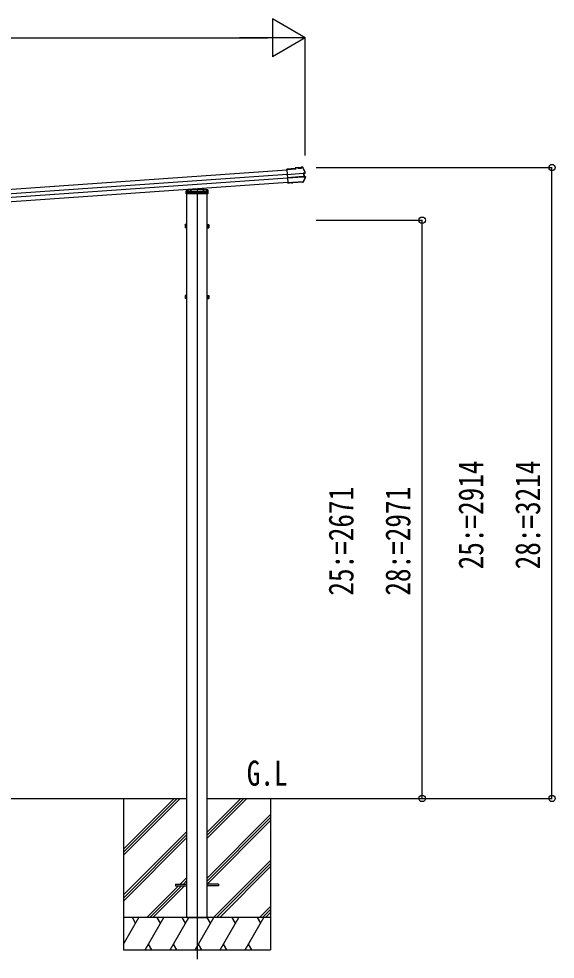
# Model space of a CAD drawing. Units: millimetres, scale not verified. Extents: x -14718 to 14718, y -10395 to 10395.
# Drawn here: x 96 to 2574, y -5580 to -1236 of the extents above; entities that cross this region are included whole.
import ezdxf
from ezdxf.enums import TextEntityAlignment as Align

# ---------------------------------------------------------------- set-up
doc = ezdxf.new("R2010")
doc.units = ezdxf.units.MM
doc.header["$LTSCALE"] = 50
for name, color, linetype in [('0-2_USER1', 3, 'Continuous'), ('0-3_YKK_12', 2, 'Continuous'), ('0-4_YKK_13', 4, 'Continuous'), ('0-5_YKK_A1', 4, 'Continuous'), ('0-6_YKK_D', 6, 'Continuous')]:
    doc.layers.add(name, color=color, linetype=linetype)
doc.styles.add('ＭＳ ゴシック', font='')
doc.styles.get('ＭＳ ゴシック').set_extended_font_data('MS Gothic')

msp = doc.modelspace()

# ---------------------------------------------------------------- linework, layer by layer
at = {"layer": '0-3_YKK_12'}
msp.add_line((919.39, -2020.53), (919.39, -5580.37), dxfattribs=at)
at = {"layer": '0-4_YKK_13'}
for p, q in [((1373.9, -1928.12), (1334.6, -1930.87)), ((1334.7, -1932.36), (1334.6, -1930.87)), ((1334.7, -1932.36), (1375.5, -1929.51)), ((1334.75, -1933.1), (1334.7, -1932.36)), ((1334.82, -1934.06), (1334.75, -1933.1)), ((1334.82, -1934.06), (1338.86, -1991.92)), ((1336.19, -1953.65), (1336.27, -1954.82)), ((1336.27, -1954.82), (1409.18, -1949.72)), ((1409.26, -1950.96), (1336.36, -1956.05)), ((1386.46, -1922.83), (1373.59, -1923.73)), ((1373.59, -1923.73), (1373.9, -1928.12)), ((1386.57, -1924.33), (1375.19, -1925.12)), ((1375.5, -1929.51), (1375.19, -1925.12)), ((1375.19, -1925.12), (1375.77, -1925.71)), ((1376.22, -1930.13), (1375.5, -1929.51)), ((1386.58, -1924.36), (1385.27, -1924.45)), ((1385.27, -1924.45), (1385.41, -1926.41)), ((1385.41, -1926.41), (1402.37, -1925.22)), ((1386.57, -1924.33), (1386.46, -1922.83)), ((1386.46, -1922.83), (1386.66, -1923.43)), ((1386.57, -1924.33), (1386.58, -1924.36)), ((1386.58, -1924.36), (1386.61, -1924.82)), ((1400.96, -1923.82), (1386.61, -1924.82)), ((1390.79, -1924.53), (1390.9, -1926.03)), ((1396.88, -1925.61), (1396.78, -1924.11)), ((1400.71, -1922.45), (1400.83, -1921.82)), ((1406, -1921.46), (1400.83, -1921.82)), ((1400.96, -1923.82), (1400.93, -1923.35)), ((1402.37, -1925.22), (1402.23, -1923.26)), ((1410.67, -1949.62), (1411.58, -1949.56)), ((1411.03, -1950.94), (1411.55, -1950.91)), ((1417.49, -1947.97), (1411.58, -1949.56)), ((1411.58, -1949.56), (1412.72, -1965.89)), ((1412.25, -1950.75), (1413.17, -1950.68)), ((1410.23, -1964.82), (1337.33, -1969.92)), ((1337.41, -1971.15), (1410.32, -1966.06)), ((1338.96, -1993.35), (1338.86, -1991.92)), ((1338.96, -1993.35), (1339, -1993.81)), ((1346.48, -1993.29), (1339, -1993.81)), ((1355.76, -1992.64), (1346.48, -1993.29)), ((1346.56, -1994.39), (1346.48, -1993.29)), ((1346.58, -1994.79), (1346.56, -1994.39)), ((1355.76, -1992.64), (1355.93, -1992.26)), ((1355.86, -1994.14), (1356.03, -1993.76)), ((1355.93, -1992.26), (1361.92, -1991.84)), ((1355.93, -1992.26), (1356.03, -1993.76)), ((1356.03, -1993.76), (1362.02, -1993.34)), ((1361.92, -1991.84), (1362.14, -1992.19)), ((1409.2, -1988.9), (1362.14, -1992.19)), ((1362.14, -1992.19), (1362.25, -1993.69)), ((1408.39, -1990.46), (1362.25, -1993.69)), ((1411.22, -1965.93), (1411.44, -1965.92)), ((1411.81, -1965.95), (1412.72, -1965.89)), ((1412.5, -1964.55), (1411.99, -1964.59)), ((1412.72, -1965.89), (1418.77, -1966.63)), ((1413.22, -1964.61), (1414.14, -1964.55)), ((869.52, -2034.53), (870.04, -2026.02)), ((870.45, -2033.59), (919.39, -2030.17)), ((870.52, -2033.6), (870.58, -2033.6)), ((870.58, -2033.6), (968.2, -2033.6)), ((870.97, -2025.09), (919.39, -2021.7)), ((872.42, -2036.4), (877.39, -2036.4)), ((872.46, -2035.6), (876.19, -2035.6)), ((872.47, -2035.46), (872.99, -2026.95)), ((919.39, -2023.71), (872.99, -2026.95)), ((897.89, -2033.68), (873.48, -2035.39)), ((876.19, -2026.73), (876.19, -2040.37)), ((876.19, -2035.6), (877.39, -2035.6)), ((876.19, -2040.37), (877.19, -2042.1)), ((877.39, -2026.64), (877.39, -2035.11)), ((877.39, -2035.11), (877.39, -2042.1)), ((877.39, -2035.6), (878.89, -2035.6)), ((878.89, -2035.01), (878.89, -2042.1)), ((878.89, -2035.6), (959.89, -2035.6)), ((881.99, -2035.6), (881.99, -2042.1)), ((882.12, -2035.6), (882.12, -2042.1)), ((882.39, -2034.76), (882.39, -2040.37)), ((882.39, -2040.37), (885.39, -2040.37)), ((882.39, -2042.1), (882.39, -2040.37)), ((885.39, -2034.55), (885.39, -2040.37)), ((885.39, -2040.37), (885.39, -2042.1)), ((888.63, -2034.54), (888.69, -2033.6)), ((888.69, -2033.6), (889.32, -2023.35)), ((890.57, -2035.6), (890.17, -2042.1)), ((891.33, -2023.21), (890.57, -2035.6)), ((893.39, -2033.6), (893.39, -2035.6)), ((897.89, -2033.68), (899.39, -2033.57)), ((897.89, -2036.4), (897.89, -2033.68)), ((899.39, -2036.4), (897.89, -2036.4)), ((919.39, -2032.18), (899.39, -2033.57)), ((899.39, -2033.57), (899.39, -2036.4)), ((919.39, -2021.7), (967.81, -2025.09)), ((919.39, -2021.7), (919.39, -2022.64)), ((965.78, -2026.95), (919.39, -2023.71)), ((919.39, -2030.17), (968.33, -2033.59)), ((919.39, -2030.17), (919.39, -2031.11)), ((939.39, -2033.57), (919.39, -2032.18)), ((919.46, -2024.92), (919.46, -2042.92)), ((939.39, -2036.4), (939.39, -2033.57)), ((939.39, -2033.57), (940.89, -2033.68)), ((939.39, -2036.4), (940.89, -2036.4)), ((940.89, -2033.68), (940.89, -2036.4)), ((965.3, -2035.39), (940.89, -2033.68)), ((945.39, -2035.6), (945.39, -2033.6)), ((947.21, -2019.31), (948.21, -2035.6)), ((948.21, -2035.6), (948.61, -2042.1)), ((949.21, -2019.17), (949.49, -2023.81)), ((949.49, -2023.81), (950.09, -2033.6)), ((950.09, -2033.6), (950.15, -2034.54)), ((953.39, -2034.55), (953.39, -2040.37)), ((953.39, -2040.37), (956.39, -2040.37)), ((956.39, -2034.76), (956.39, -2040.37)), ((956.39, -2040.37), (956.39, -2042.1)), ((956.66, -2035.6), (956.66, -2042.1)), ((956.79, -2035.6), (956.79, -2042.1)), ((959.89, -2035.01), (959.89, -2042.1)), ((959.89, -2035.6), (961.39, -2035.6)), ((961.39, -2026.64), (961.39, -2035.11)), ((961.39, -2035.11), (961.39, -2042.1)), ((961.39, -2035.6), (962.59, -2035.6)), ((961.39, -2036.4), (966.36, -2036.4)), ((961.59, -2042.1), (962.59, -2040.37)), ((962.59, -2026.73), (962.59, -2040.37)), ((962.59, -2035.6), (966.31, -2035.6)), ((965.78, -2026.95), (966.3, -2035.46)), ((968.2, -2033.6), (968.26, -2033.6)), ((968.73, -2026.02), (969.25, -2034.53)), ((877.19, -2042.1), (877.39, -2042.1)), ((877.39, -2042.1), (882.39, -2042.1)), ((885.39, -2042.1), (882.39, -2042.1)), ((885.39, -2042.1), (953.39, -2042.1)), ((890.05, -2044.1), (890.17, -2042.1)), ((948.61, -2042.1), (948.73, -2044.1)), ((956.39, -2042.1), (961.39, -2042.1)), ((961.39, -2042.1), (961.59, -2042.1)), ((864.19, -2187.4), (864.77, -2186.4)), ((864.19, -2187.4), (864.19, -2200.4)), ((864.19, -2200.4), (864.77, -2201.41)), ((869.69, -2186.4), (864.77, -2186.4)), ((869.69, -2190.15), (864.77, -2190.15)), ((869.69, -2197.65), (864.77, -2197.65)), ((869.69, -2201.41), (864.77, -2201.41)), ((869.68, -2194.2), (871.29, -2194.2)), ((869.69, -2186.2), (869.69, -2201.21)), ((871.29, -2186.65), (869.69, -2186.65)), ((869.69, -2189.7), (869.69, -2197.7)), ((869.69, -2193.2), (871.29, -2193.2)), ((869.69, -2200.75), (871.29, -2200.75)), ((871.29, -2193.2), (871.29, -2186.65)), ((871.29, -2200.75), (871.29, -2194.2)), ((967.49, -2186.65), (969.09, -2186.65)), ((967.49, -2193.2), (967.49, -2186.65)), ((969.09, -2193.2), (967.49, -2193.2)), ((969.1, -2194.2), (967.49, -2194.2)), ((967.49, -2200.75), (967.49, -2194.2)), ((969.09, -2200.75), (967.49, -2200.75)), ((969.09, -2186.2), (974.01, -2186.2)), ((969.09, -2186.2), (969.09, -2201.21)), ((969.09, -2189.7), (969.09, -2197.7)), ((969.09, -2189.95), (974.01, -2189.95)), ((969.09, -2197.45), (974.01, -2197.45)), ((969.09, -2201.21), (974.01, -2201.21)), ((974.59, -2187.2), (974.01, -2186.2)), ((974.59, -2200.2), (974.01, -2201.21)), ((974.59, -2187.2), (974.59, -2200.2)), ((864.19, -2514.7), (864.77, -2513.7)), ((864.19, -2514.7), (864.19, -2527.7)), ((869.69, -2513.7), (864.77, -2513.7)), ((869.69, -2517.45), (864.77, -2517.45)), ((869.69, -2513.5), (869.69, -2528.51)), ((871.29, -2513.95), (869.69, -2513.95)), ((869.69, -2517), (869.69, -2525)), ((871.29, -2520.5), (871.29, -2513.95)), ((967.49, -2513.95), (969.09, -2513.95)), ((967.49, -2520.5), (967.49, -2513.95)), ((969.09, -2513.5), (974.01, -2513.5)), ((969.09, -2513.5), (969.09, -2528.51)), ((969.09, -2517), (969.09, -2525)), ((969.09, -2517.25), (974.01, -2517.25)), ((974.59, -2514.5), (974.01, -2513.5)), ((974.59, -2514.5), (974.59, -2527.5)), ((864.19, -2527.7), (864.77, -2528.71)), ((869.69, -2524.95), (864.77, -2524.95)), ((869.69, -2528.71), (864.77, -2528.71)), ((869.68, -2521.5), (871.29, -2521.5)), ((869.69, -2520.5), (871.29, -2520.5)), ((869.69, -2528.05), (871.29, -2528.05)), ((871.29, -2528.05), (871.29, -2521.5)), ((969.09, -2520.5), (967.49, -2520.5)), ((969.1, -2521.5), (967.49, -2521.5)), ((967.49, -2528.05), (967.49, -2521.5)), ((969.09, -2528.05), (967.49, -2528.05)), ((969.09, -2524.75), (974.01, -2524.75)), ((969.09, -2528.51), (974.01, -2528.51)), ((974.59, -2527.5), (974.01, -2528.51)), ((819.39, -5233), (872.89, -5233)), ((1019.39, -5233), (965.89, -5233))]:
    msp.add_line(p, q, dxfattribs=at)
for points in [[(1406.43, -1922.94), (1400.93, -1923.32), (1400.83, -1921.82)], [(1402.23, -1923.26), (1400.93, -1923.35), (1400.93, -1923.32)], [(1407.58, -1923.59), (1413.1, -1934.82), (1418.34, -1946.18)], [(1417.88, -1949.42), (1413.17, -1950.68), (1414.14, -1964.55), (1418.95, -1965.14)], [(1346.56, -1994.39), (1339.07, -1994.91), (1339, -1993.81)], [(1346.58, -1994.79), (1339.1, -1995.31), (1339.07, -1994.91)], [(1355.76, -1992.64), (1355.86, -1994.14), (1346.58, -1994.79)], [(1361.92, -1991.84), (1362.02, -1993.34), (1362.25, -1993.69)], [(1419.77, -1968.49), (1414.61, -1978.75), (1409.2, -1988.9)], [(968.84, -2044.1), (869.94, -2044.1), (868.94, -2044.1), (869.52, -2034.53)], [(873.48, -2035.39), (872.47, -2035.46), (871.94, -2044.1)], [(956.39, -2042.1), (953.39, -2042.1), (953.39, -2040.37)], [(966.83, -2044.1), (966.3, -2035.46), (965.3, -2035.39)], [(969.25, -2034.53), (969.84, -2044.1), (968.84, -2044.1)], [(819.39, -5233), (819.39, -5242), (872.89, -5242)], [(1019.39, -5233), (1019.39, -5242), (965.89, -5242)]]:
    msp.add_lwpolyline(points, dxfattribs=at)
for points in [[(872.89, -2202.2), (872.89, -2185.2), (871.29, -2185.2), (871.29, -2202.2)], [(965.89, -2202.2), (965.89, -2185.2), (967.49, -2185.2), (967.49, -2202.2)], [(872.89, -2529.5), (872.89, -2512.5), (871.29, -2512.5), (871.29, -2529.5)], [(965.89, -2529.5), (965.89, -2512.5), (967.49, -2512.5), (967.49, -2529.5)]]:
    msp.add_lwpolyline(points, close=True, dxfattribs=at)
for centre, radius, start, end in [((1406.22, -1924.65), 3.19, 26.86597, 94.02466), ((1406.51, -1924.13), 1.2, 26.89869, 94.02902), ((961.24, -2150.03), 502, 24.03393, 26.8619), ((1417.15, -1946.72), 1.3, 285.12702, 24.10936), ((1417.16, -1946.72), 2.8, 285, 24.03393), ((1408.16, -1987.28), 3.19, 273.987, 331.41712), ((970.16, -1748.61), 502, 331.41438, 333.93986), ((1418.6, -1967.92), 1.3, 333.87402, 82.86161), ((1418.61, -1967.92), 2.8, 333.93986, 83), ((870.52, -2034.59), 1, 94, 176.5), ((870.52, -2034.6), 1, 90, 176.5), ((871.04, -2026.08), 1, 94, 176.5), ((967.74, -2026.08), 1, 3.5, 86), ((968.26, -2034.6), 1, 3.5, 90), ((968.26, -2034.59), 1, 3.5, 86), ((867.51, -2188.27), 3.32, 145.61575, 214.38425), ((876.61, -2193.9), 12.42, 162.41205, 197.58795), ((867.51, -2199.53), 3.32, 145.61575, 214.38425), ((971.27, -2188.07), 3.32, 325.61575, 34.38425), ((962.17, -2193.7), 12.42, 342.41205, 17.58795), ((971.27, -2199.33), 3.32, 325.61575, 34.38425), ((867.51, -2515.57), 3.32, 145.61575, 214.38425), ((876.61, -2521.2), 12.42, 162.41205, 197.58795), ((971.27, -2515.37), 3.32, 325.61575, 34.38425), ((962.17, -2521), 12.42, 342.41205, 17.58795), ((867.51, -2526.83), 3.32, 145.61575, 214.38425), ((971.27, -2526.63), 3.32, 325.61575, 34.38425)]:
    msp.add_arc(centre, radius, start, end, dxfattribs=at)
for centre, major_axis, ratio, start_param, end_param in [((1375.85, -1926.9), (-0.08, 1.2), 0.052408, 5.1044164, 6.2220988), ((1365.04, -2118.89), (-34.91, 499.28), 0.052408, 5.0964197, 5.1044164), ((1386.88, -1926.61), (-0.22, 3.19), 0.016053, 5.3122341, 6.2220988), ((1400.93, -1925.63), (-0.22, 3.19), 0.016053, 0.0610865, 0.9709512), ((1409.2, -1950.01), (1.5, 0.1), 0.19438, 0.8222243, 1.5707963), ((1409.31, -1951.54), (2.99, 0.21), 0.19438, 0.9410649, 1.5707963), ((1409.2, -1950.01), (1.48, 0.4), 0.014741, 0.0756738, 0.8193583), ((1409.31, -1951.54), (2.95, 0.79), 0.014741, 0.0756738, 0.7041788), ((1410.19, -1964.24), (2.99, 0.21), 0.19438, 4.712389, 5.3421204), ((1410.3, -1965.76), (1.5, 0.1), 0.19438, 4.712389, 5.3570179), ((1410.3, -1965.76), (1.52, -0.19), 0.014741, 5.567803, 6.2075115), ((1410.19, -1964.24), (3.03, -0.37), 0.014741, 5.5790065, 6.2075115)]:
    msp.add_ellipse(centre, major_axis=major_axis, ratio=ratio, start_param=start_param, end_param=end_param, dxfattribs=at)
at = {"layer": '0-5_YKK_A1'}
for p, q in [((-1962.69, -2164.62), (1334.82, -1934.06)), ((-1961.27, -2184.93), (1336.24, -1954.37)), ((1337.44, -1971.58), (-1960.06, -2202.17)), ((1338.86, -1991.89), (-1958.64, -2222.48)), ((872.89, -4837.5), (872.89, -2043.6)), ((965.89, -4837.5), (965.89, -2043.6)), ((-1480.93, -4837.5), (872.89, -4837.5)), ((579.39, -4837.5), (579.39, -5537.5)), ((579.39, -5071.48), (813.37, -4837.5)), ((579.39, -5085.62), (827.51, -4837.5)), ((579.39, -5099.76), (841.65, -4837.5)), ((872.89, -5387.5), (872.89, -4837.5)), ((965.89, -4837.5), (2072.9, -4837.5)), ((965.89, -5021.63), (1150.02, -4837.5)), ((965.89, -5007.49), (1135.88, -4837.5)), ((965.89, -4993.35), (1121.74, -4837.5)), ((1259.39, -4837.5), (1259.39, -5537.5)), ((965.89, -5205.48), (1259.39, -4911.98)), ((965.89, -5219.62), (1259.39, -4926.12)), ((966.65, -5233), (1259.39, -4940.26)), ((579.39, -5283.61), (872.89, -4990.11)), ((579.39, -5297.75), (872.89, -5004.25)), ((579.39, -5311.89), (872.89, -5018.4)), ((996, -5387.5), (1259.39, -5124.11)), ((1010.14, -5387.5), (1259.39, -5138.25)), ((1024.28, -5387.5), (1259.39, -5152.39)), ((842.13, -5233), (872.89, -5202.24)), ((687.63, -5387.5), (833.13, -5242)), ((701.77, -5387.5), (847.27, -5242)), ((715.92, -5387.5), (861.42, -5242)), ((856.27, -5233), (872.89, -5216.38)), ((1208.13, -5387.5), (1259.39, -5336.24)), ((1222.27, -5387.5), (1259.39, -5350.38)), ((1236.42, -5387.5), (1259.39, -5364.53)), ((1259.39, -5387.5), (579.39, -5387.5)), ((579.39, -5510.73), (650.54, -5387.5)), ((635.54, -5413.48), (620.54, -5387.5)), ((679.41, -5537.5), (766.01, -5387.5)), ((751.01, -5413.48), (736.01, -5387.5)), ((794.88, -5537.5), (881.48, -5387.5)), ((866.48, -5413.48), (851.48, -5387.5)), ((910.35, -5537.5), (996.95, -5387.5)), ((981.95, -5413.48), (966.95, -5387.5)), ((1025.82, -5537.5), (1112.42, -5387.5)), ((1097.42, -5413.48), (1082.42, -5387.5)), ((1141.29, -5537.5), (1227.89, -5387.5)), ((1197.89, -5387.5), (1212.89, -5413.48)), ((694.4, -5511.52), (709.4, -5537.5)), ((809.88, -5511.52), (824.87, -5537.5)), ((925.35, -5511.52), (940.34, -5537.5)), ((1040.81, -5511.52), (1055.81, -5537.5)), ((1156.28, -5511.52), (1171.28, -5537.5)), ((579.39, -5537.5), (1259.39, -5537.5))]:
    msp.add_line(p, q, dxfattribs=at)
msp.add_lwpolyline([(872.89, -5387.5), (965.89, -5387.5), (965.89, -4837.5)], dxfattribs=at)
at = {"layer": '0-6_YKK_D'}
for p, q in [((1419.39, -1323.36), (1267.83, -1235.86)), ((1267.83, -1235.86), (1267.83, -1410.86)), ((-1902.39, -1323.36), (1244.39, -1323.36)), ((1419.39, -1323.36), (1116.28, -1323.36)), ((1419.39, -1323.36), (1267.83, -1410.86)), ((1419.39, -1867.64), (1419.39, -1322.36)), ((1469.39, -1923.36), (2560.39, -1923.36)), ((2559.39, -4837.5), (2559.39, -1923.36)), ((1469.39, -2166.4), (1960.39, -2166.4)), ((1959.39, -4837.5), (1959.39, -2166.4)), ((1469.39, -4837.5), (1960.39, -4837.5)), ((1469.39, -4837.5), (2560.39, -4837.5))]:
    msp.add_line(p, q, dxfattribs=at)
for centre in [(2559.39, -1923.36), (1959.39, -2166.4), (1959.39, -4837.5), (2559.39, -4837.5)]:
    msp.add_circle(centre, 14.88, dxfattribs=at)

# ---------------------------------------------------------------- texts
at = {"layer": '0-2_USER1', "style": 'ＭＳ ゴシック', "width": 0.8}
msp.add_text('G.L', height=115.5, dxfattribs=at).set_placement((1149.12, -4813.23), align=Align.BOTTOM_LEFT)
at = {"layer": '0-6_YKK_D', "style": 'ＭＳ ゴシック', "width": 0.8}
for s, p in [('25:=2914', (2276.89, -3779.43)), ('28:=3214', (2539.39, -3779.43)), ('25:=2671', (1676.89, -3900.95)), ('28:=2971', (1939.39, -3900.95))]:
    msp.add_text(s, height=115.5, rotation=90, dxfattribs=at).set_placement(p, align=Align.BOTTOM_LEFT)

doc.saveas('drawing.dxf')
